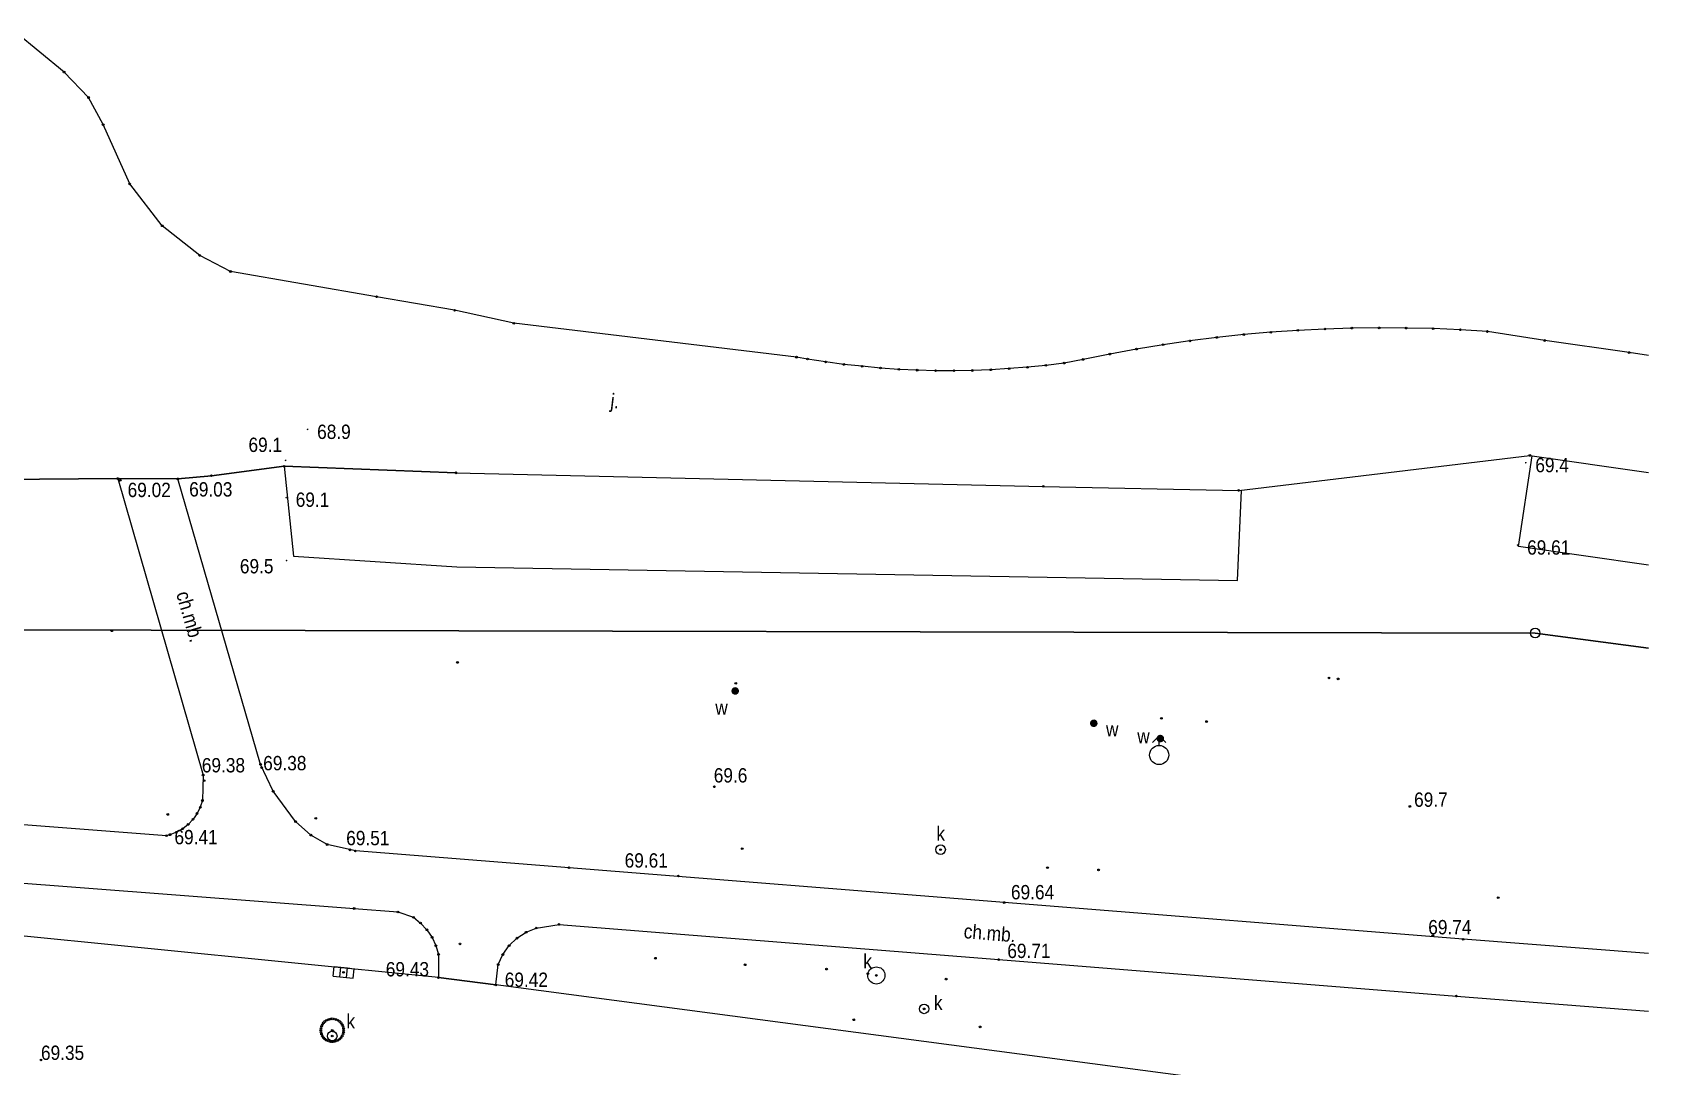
# Model space of a CAD drawing. Extents: x 6545332 to 6545538, y 5876272 to 5876530.
# Drawn here: x 6545452.7 to 6545537.2, y 5876443.5 to 5876497.6 of the extents above; entities that cross this region are included whole.
import ezdxf
from ezdxf.enums import TextEntityAlignment as Align

# ---------------------------------------------------------------- set-up
doc = ezdxf.new("R2010")
doc.units = 0
doc.header["$MEASUREMENT"] = 0
doc.layers.add('1', color=8, linetype='CONTINUOUS')
doc.styles.get("Standard").update_dxf_attribs({"font": 'txt', "width": 0.75})

msp = doc.modelspace()

# ---------------------------------------------------------------- hatches: boundary and pattern name
at = {"layer": '1', "linetype": 'Continuous'}
h = msp.add_hatch(color=256, dxfattribs=at)
edge = h.paths.add_edge_path()
edge.add_arc((6545467.06, 5876476.84), 0.045, 0, 360)
h = msp.add_hatch(color=256, dxfattribs=at)
edge = h.paths.add_edge_path()
edge.add_arc((6545465.91, 5876475.22), 0.045, 0, 360)
h = msp.add_hatch(color=256, dxfattribs=at)
edge = h.paths.add_edge_path()
edge.add_arc((6545530.76, 5876475.1), 0.045, 0, 360)
h = msp.add_hatch(color=256, dxfattribs=at)
edge = h.paths.add_edge_path()
edge.add_arc((6545457.26, 5876474.18), 0.045, 0, 360)
h = msp.add_hatch(color=256, dxfattribs=at)
edge = h.paths.add_edge_path()
edge.add_arc((6545460.28, 5876474.25), 0.045, 0, 360)
h = msp.add_hatch(color=256, dxfattribs=at)
edge = h.paths.add_edge_path()
edge.add_arc((6545465.94, 5876473.27), 0.045, 0, 360)
h = msp.add_hatch(color=256, dxfattribs=at)
edge = h.paths.add_edge_path()
edge.add_arc((6545530.33, 5876470.79), 0.045, 0, 360)
h = msp.add_hatch(color=256, dxfattribs=at)
edge = h.paths.add_edge_path()
edge.add_arc((6545465.96, 5876469.98), 0.045, 0, 360)
h = msp.add_hatch(color=256, dxfattribs=at)
edge = h.paths.add_edge_path()
edge.add_arc((6545489.42, 5876463.16), 0.2, 357.4, 717.4)
h = msp.add_hatch(color=256, dxfattribs=at)
edge = h.paths.add_edge_path()
edge.add_arc((6545508.17, 5876461.47), 0.2, 352.484, 712.484)
h = msp.add_hatch(color=256, dxfattribs=at)
edge = h.paths.add_edge_path()
edge.add_arc((6545511.65, 5876460.67), 0.2, 0, 360)
h = msp.add_hatch(color=256, dxfattribs=at)
edge = h.paths.add_edge_path()
edge.add_arc((6545464.66, 5876459.15), 0.045, 0, 360)
h = msp.add_hatch(color=256, dxfattribs=at)
edge = h.paths.add_edge_path()
edge.add_arc((6545461.65, 5876458.47), 0.045, 0, 360)
h = msp.add_hatch(color=256, dxfattribs=at)
edge = h.paths.add_edge_path()
edge.add_arc((6545488.33, 5876458.15), 0.045, 0, 360)
h = msp.add_hatch(color=256, dxfattribs=at)
edge = h.paths.add_edge_path()
edge.add_arc((6545524.7, 5876457.12), 0.045, 0, 360)
h = msp.add_hatch(color=256, dxfattribs=at)
edge = h.paths.add_edge_path()
edge.add_arc((6545459.87, 5876455.65), 0.045, 0, 360)
h = msp.add_hatch(color=256, dxfattribs=at)
edge = h.paths.add_edge_path()
edge.add_arc((6545469.28, 5876454.85), 0.045, 0, 360)
h = msp.add_hatch(color=256, dxfattribs=at)
edge = h.paths.add_edge_path()
edge.add_arc((6545486.45, 5876453.48), 0.045, 0, 360)
h = msp.add_hatch(color=256, dxfattribs=at)
edge = h.paths.add_edge_path()
edge.add_arc((6545503.48, 5876452.09), 0.045, 0, 360)
h = msp.add_hatch(color=256, dxfattribs=at)
edge = h.paths.add_edge_path()
edge.add_arc((6545525.9, 5876450.36), 0.045, 0, 360)
h = msp.add_hatch(color=256, dxfattribs=at)
edge = h.paths.add_edge_path()
edge.add_arc((6545503.2, 5876449.11), 0.045, 0, 360)
h = msp.add_hatch(color=256, dxfattribs=at)
edge = h.paths.add_edge_path()
edge.add_arc((6545473.9, 5876448.17), 0.045, 0, 360)
h = msp.add_hatch(color=256, dxfattribs=at)
edge = h.paths.add_edge_path()
edge.add_arc((6545476.9, 5876447.78), 0.045, 0, 360)
h = msp.add_hatch(color=256, dxfattribs=at)
edge = h.paths.add_edge_path()
edge.add_arc((6545453.12, 5876443.86), 0.045, 0, 360)

# ---------------------------------------------------------------- linework, layer by layer
at = {"layer": '1'}
for p, q in [((6545454.33, 5876495.53), (6545451.79, 5876497.61)), ((6545455.61, 5876494.2), (6545454.33, 5876495.53)), ((6545456.37, 5876492.78), (6545455.61, 5876494.2)), ((6545457.76, 5876489.68), (6545456.37, 5876492.78)), ((6545459.46, 5876487.49), (6545457.76, 5876489.68)), ((6545461.42, 5876485.94), (6545459.46, 5876487.49)), ((6545463.03, 5876485.1), (6545461.42, 5876485.94)), ((6545470.67, 5876483.78), (6545463.03, 5876485.1)), ((6545474.75, 5876483.07), (6545470.67, 5876483.78)), ((6545477.85, 5876482.39), (6545474.75, 5876483.07)), ((6545492.63, 5876480.62), (6545477.85, 5876482.39)), ((6545518.84, 5876482.02), (6545517.43, 5876481.92)), ((6545520.26, 5876482.09), (6545518.84, 5876482.02)), ((6545521.67, 5876482.14), (6545520.26, 5876482.09)), ((6545523.09, 5876482.15), (6545521.67, 5876482.14)), ((6545524.51, 5876482.14), (6545523.09, 5876482.15)), ((6545525.92, 5876482.11), (6545524.51, 5876482.14)), ((6545527.34, 5876482.05), (6545525.92, 5876482.11)), ((6545528.75, 5876481.96), (6545527.34, 5876482.05)), ((6545511.8, 5876481.27), (6545510.4, 5876481.04)), ((6545513.2, 5876481.47), (6545511.8, 5876481.27)), ((6545514.61, 5876481.65), (6545513.2, 5876481.47)), ((6545516.02, 5876481.8), (6545514.61, 5876481.65)), ((6545517.43, 5876481.92), (6545516.02, 5876481.8)), ((6545531.75, 5876481.49), (6545528.75, 5876481.96)), ((6545536.17, 5876480.86), (6545531.75, 5876481.49)), ((6545493.2, 5876480.52), (6545492.63, 5876480.62)), ((6545494.15, 5876480.37), (6545493.2, 5876480.52)), ((6545495.1, 5876480.24), (6545494.15, 5876480.37)), ((6545506.62, 5876480.31), (6545505.66, 5876480.19)), ((6545507.62, 5876480.5), (6545506.62, 5876480.31)), ((6545509.01, 5876480.78), (6545507.62, 5876480.5)), ((6545510.4, 5876481.04), (6545509.01, 5876480.78)), ((6545537.186, 5876480.704), (6545536.17, 5876480.86)), ((6545496.06, 5876480.14), (6545495.1, 5876480.24)), ((6545497.02, 5876480.05), (6545496.06, 5876480.14)), ((6545497.98, 5876479.98), (6545497.02, 5876480.05)), ((6545498.94, 5876479.94), (6545497.98, 5876479.98)), ((6545499.9, 5876479.91), (6545498.94, 5876479.94)), ((6545500.86, 5876479.91), (6545499.9, 5876479.91)), ((6545501.82, 5876479.92), (6545500.86, 5876479.91)), ((6545502.79, 5876479.96), (6545501.82, 5876479.92)), ((6545503.75, 5876480.02), (6545502.79, 5876479.96)), ((6545504.71, 5876480.09), (6545503.75, 5876480.02)), ((6545505.66, 5876480.19), (6545504.71, 5876480.09)), ((6545515.75, 5876473.65), (6545530.97, 5876475.48)), ((6545515.75, 5876473.65), (6545530.97, 5876475.48)), ((6545530.38, 5876470.71), (6545531.1, 5876475.46)), ((6545530.97, 5876475.48), (6545537.186, 5876474.582)), ((6545530.97, 5876475.48), (6545537.186, 5876474.582)), ((6545460.28, 5876474.25), (6545462.03, 5876474.42)), ((6545462.03, 5876474.42), (6545460.28, 5876474.25)), ((6545462.03, 5876474.42), (6545465.84, 5876474.91)), ((6545465.84, 5876474.91), (6545462.03, 5876474.42)), ((6545465.84, 5876474.91), (6545466.33, 5876470.21)), ((6545465.84, 5876474.91), (6545474.82, 5876474.57)), ((6545474.82, 5876474.57), (6545465.84, 5876474.91)), ((6545474.82, 5876474.57), (6545505.53, 5876473.86)), ((6545474.82, 5876474.57), (6545505.53, 5876473.86)), ((6545457.14, 5876474.27), (6545450.99, 5876474.22)), ((6545450.99, 5876474.22), (6545457.14, 5876474.27)), ((6545457.14, 5876474.27), (6545460.28, 5876474.25)), ((6545457.14, 5876474.27), (6545460.28, 5876474.25)), ((6545460.28, 5876474.25), (6545457.14, 5876474.27)), ((6545457.14, 5876474.27), (6545461.6, 5876458.76)), ((6545464.6, 5876459.32), (6545460.28, 5876474.25)), ((6545505.53, 5876473.86), (6545515.75, 5876473.65)), ((6545505.53, 5876473.86), (6545515.75, 5876473.65)), ((6545515.68, 5876468.94), (6545515.89, 5876473.64)), ((6545466.33, 5876470.21), (6545474.86, 5876469.66)), ((6545537.186, 5876469.746), (6545530.38, 5876470.71)), ((6545474.86, 5876469.66), (6545515.68, 5876468.94)), ((6545443.83, 5876466.38), (6545531.25, 5876466.19)), ((6545531.25, 5876466.19), (6545443.83, 5876466.38)), ((6545443.83, 5876466.38), (6545531.25, 5876466.19)), ((6545531.25, 5876466.19), (6545537.186, 5876465.397)), ((6545537.186, 5876465.397), (6545531.25, 5876466.19)), ((6545537.186, 5876465.397), (6545531.25, 5876466.19)), ((6545465.26, 5876457.91), (6545464.6, 5876459.32)), ((6545461.6, 5876458.76), (6545461.56, 5876457.43)), ((6545466.43, 5876456.33), (6545465.26, 5876457.91)), ((6545461.28, 5876456.75), (6545461.07, 5876456.45)), ((6545461.45, 5876457.08), (6545461.28, 5876456.75)), ((6545461.56, 5876457.43), (6545461.45, 5876457.08)), ((6545459.68, 5876455.59), (6545450.05, 5876456.32)), ((6545460.53, 5876455.95), (6545460.2, 5876455.77)), ((6545460.82, 5876456.18), (6545460.53, 5876455.95)), ((6545461.07, 5876456.45), (6545460.82, 5876456.18)), ((6545467.23, 5876455.62), (6545466.43, 5876456.33)), ((6545459.86, 5876455.64), (6545459.68, 5876455.59)), ((6545460.2, 5876455.77), (6545459.86, 5876455.64)), ((6545468.08, 5876455.13), (6545467.23, 5876455.62)), ((6545469.56, 5876454.79), (6545468.08, 5876455.13)), ((6545480.73, 5876453.91), (6545469.56, 5876454.79)), ((6545449.42, 5876453.32), (6545469.5, 5876451.78)), ((6545503.48, 5876452.09), (6545480.73, 5876453.91)), ((6545469.5, 5876451.78), (6545471.78, 5876451.6)), ((6545471.78, 5876451.6), (6545472.6, 5876451.32)), ((6545527.49, 5876450.17), (6545503.48, 5876452.09)), ((6545472.6, 5876451.32), (6545472.97, 5876451.02)), ((6545472.97, 5876451.02), (6545473.3, 5876450.67)), ((6545478.49, 5876450.54), (6545479.02, 5876450.76)), ((6545479.02, 5876450.76), (6545480.21, 5876450.95)), ((6545480.21, 5876450.95), (6545503.2, 5876449.11)), ((6545473.9, 5876448.17), (6545449.87, 5876450.57)), ((6545473.3, 5876450.67), (6545473.57, 5876450.27)), ((6545473.57, 5876450.27), (6545473.77, 5876449.84)), ((6545477.6, 5876449.84), (6545478.01, 5876450.23)), ((6545478.01, 5876450.23), (6545478.49, 5876450.54)), ((6545537.186, 5876449.419), (6545527.49, 5876450.17)), ((6545473.77, 5876449.84), (6545473.91, 5876449.38)), ((6545473.91, 5876449.38), (6545473.9, 5876448.17)), ((6545477.03, 5876448.85), (6545477.27, 5876449.37)), ((6545477.27, 5876449.37), (6545477.6, 5876449.84)), ((6545503.2, 5876449.11), (6545527.13, 5876447.2)), ((6545476.9, 5876447.78), (6545477.03, 5876448.85)), ((6545496.35, 5876448.28), (6545496.36, 5876448.36)), ((6545496.36, 5876448.2), (6545496.35, 5876448.28)), ((6545496.36, 5876448.36), (6545496.38, 5876448.44)), ((6545496.38, 5876448.13), (6545496.36, 5876448.2)), ((6545496.38, 5876448.44), (6545496.41, 5876448.51)), ((6545496.41, 5876448.51), (6545496.46, 5876448.57)), ((6545496.46, 5876448.57), (6545496.51, 5876448.63)), ((6545496.51, 5876448.63), (6545496.58, 5876448.67)), ((6545496.58, 5876448.67), (6545496.65, 5876448.7)), ((6545496.65, 5876448.7), (6545496.72, 5876448.72)), ((6545496.72, 5876448.72), (6545496.8, 5876448.73)), ((6545496.8, 5876448.73), (6545496.88, 5876448.72)), ((6545496.88, 5876448.72), (6545496.95, 5876448.7)), ((6545496.95, 5876448.7), (6545497.03, 5876448.67)), ((6545497.03, 5876448.67), (6545497.09, 5876448.63)), ((6545497.09, 5876448.63), (6545497.14, 5876448.57)), ((6545497.14, 5876448.57), (6545497.19, 5876448.51)), ((6545497.19, 5876448.51), (6545497.22, 5876448.44)), ((6545497.22, 5876448.44), (6545497.24, 5876448.36)), ((6545497.24, 5876448.2), (6545497.22, 5876448.13)), ((6545497.24, 5876448.36), (6545497.25, 5876448.28)), ((6545497.25, 5876448.28), (6545497.24, 5876448.2)), ((6545473.9, 5876448.17), (6545476.9, 5876447.78)), ((6545476.9, 5876447.78), (6545473.9, 5876448.17)), ((6545531.65, 5876440.55), (6545476.9, 5876447.78)), ((6545496.41, 5876448.06), (6545496.38, 5876448.13)), ((6545496.46, 5876447.99), (6545496.41, 5876448.06)), ((6545496.51, 5876447.94), (6545496.46, 5876447.99)), ((6545496.58, 5876447.89), (6545496.51, 5876447.94)), ((6545496.65, 5876447.86), (6545496.58, 5876447.89)), ((6545496.72, 5876447.84), (6545496.65, 5876447.86)), ((6545496.8, 5876447.83), (6545496.72, 5876447.84)), ((6545496.88, 5876447.84), (6545496.8, 5876447.83)), ((6545496.95, 5876447.86), (6545496.88, 5876447.84)), ((6545497.03, 5876447.89), (6545496.95, 5876447.86)), ((6545497.09, 5876447.94), (6545497.03, 5876447.89)), ((6545497.14, 5876447.99), (6545497.09, 5876447.94)), ((6545497.19, 5876448.06), (6545497.14, 5876447.99)), ((6545497.22, 5876448.13), (6545497.19, 5876448.06)), ((6545527.13, 5876447.2), (6545537.186, 5876446.409))]:
    msp.add_line(p, q, dxfattribs=at)
at = {"layer": '1', "linetype": 'Continuous'}
for p, q in [((6545511.59, 5876460.81), (6545511.237, 5876460.457)), ((6545511.59, 5876460.31), (6545511.59, 5876460.81)), ((6545511.59, 5876460.81), (6545511.944, 5876460.457)), ((6545468.392, 5876448.247), (6545468.444, 5876448.744)), ((6545468.392, 5876448.247), (6545468.74, 5876448.21)), ((6545468.444, 5876448.744), (6545468.792, 5876448.707)), ((6545468.74, 5876448.21), (6545468.792, 5876448.707)), ((6545468.74, 5876448.21), (6545469.088, 5876448.173)), ((6545468.792, 5876448.707), (6545469.14, 5876448.67)), ((6545469.088, 5876448.173), (6545469.14, 5876448.67)), ((6545469.088, 5876448.173), (6545469.436, 5876448.136)), ((6545469.14, 5876448.67), (6545469.488, 5876448.633)), ((6545469.436, 5876448.136), (6545469.488, 5876448.633))]:
    msp.add_line(p, q, dxfattribs=at)
at = {"layer": '1'}
for centre in [(6545454.33, 5876495.53), (6545455.61, 5876494.2), (6545456.37, 5876492.78), (6545457.76, 5876489.68), (6545459.46, 5876487.49), (6545461.42, 5876485.94), (6545463.03, 5876485.1), (6545470.67, 5876483.78), (6545474.75, 5876483.07), (6545477.85, 5876482.39), (6545518.84, 5876482.02), (6545520.26, 5876482.09), (6545521.67, 5876482.14), (6545523.09, 5876482.15), (6545524.51, 5876482.14), (6545525.92, 5876482.11), (6545527.34, 5876482.05), (6545528.75, 5876481.96), (6545511.8, 5876481.27), (6545513.2, 5876481.47), (6545514.61, 5876481.65), (6545516.02, 5876481.8), (6545517.43, 5876481.92), (6545531.75, 5876481.49), (6545492.63, 5876480.62), (6545493.2, 5876480.52), (6545494.15, 5876480.37), (6545506.62, 5876480.31), (6545507.62, 5876480.5), (6545509.01, 5876480.78), (6545510.4, 5876481.04), (6545536.17, 5876480.86), (6545495.1, 5876480.24), (6545496.06, 5876480.14), (6545497.02, 5876480.05), (6545497.98, 5876479.98), (6545498.94, 5876479.94), (6545499.9, 5876479.91), (6545500.86, 5876479.91), (6545501.82, 5876479.92), (6545502.79, 5876479.96), (6545503.75, 5876480.02), (6545504.71, 5876480.09), (6545505.66, 5876480.19), (6545530.97, 5876475.48), (6545530.97, 5876475.48), (6545462.03, 5876474.42), (6545462.03, 5876474.42), (6545462.03, 5876474.42), (6545465.84, 5876474.91), (6545465.84, 5876474.91), (6545465.84, 5876474.91), (6545474.82, 5876474.57), (6545474.82, 5876474.57), (6545474.82, 5876474.57), (6545457.14, 5876474.27), (6545457.14, 5876474.27), (6545457.14, 5876474.27), (6545457.14, 5876474.27), (6545457.26, 5876474.18), (6545460.28, 5876474.25), (6545460.28, 5876474.25), (6545460.28, 5876474.25), (6545460.28, 5876474.25), (6545460.28, 5876474.25), (6545505.53, 5876473.86), (6545505.53, 5876473.86), (6545515.75, 5876473.65), (6545515.75, 5876473.65), (6545456.82, 5876466.31), (6545474.9, 5876464.65), (6545489.45, 5876463.56), (6545489.45, 5876463.56), (6545520.47, 5876463.84), (6545520.47, 5876463.84), (6545520.95, 5876463.79), (6545489.42, 5876463.16), (6545489.42, 5876463.16), (6545489.42, 5876463.16), (6545489.42, 5876463.16), (6545511.71, 5876461.73), (6545511.71, 5876461.73), (6545511.71, 5876461.73), (6545508.17, 5876461.47), (6545508.17, 5876461.47), (6545508.17, 5876461.47), (6545508.17, 5876461.47), (6545514.07, 5876461.56), (6545464.6, 5876459.32), (6545464.66, 5876459.15), (6545461.6, 5876458.76), (6545461.65, 5876458.47), (6545461.56, 5876457.43), (6545465.26, 5876457.91), (6545488.33, 5876458.15), (6545459.75, 5876456.7), (6545461.28, 5876456.75), (6545461.45, 5876457.08), (6545524.7, 5876457.12), (6545460.2, 5876455.77), (6545460.53, 5876455.95), (6545460.82, 5876456.18), (6545461.07, 5876456.45), (6545466.43, 5876456.33), (6545467.49, 5876456.5), (6545467.49, 5876456.5), (6545459.68, 5876455.59), (6545459.86, 5876455.64), (6545459.87, 5876455.65), (6545467.23, 5876455.62), (6545468.08, 5876455.13), (6545489.79, 5876454.91), (6545469.28, 5876454.85), (6545469.56, 5876454.79), (6545500.16, 5876454.86), (6545500.16, 5876454.86), (6545480.73, 5876453.91), (6545486.45, 5876453.48), (6545505.75, 5876453.92), (6545505.75, 5876453.92), (6545508.42, 5876453.8), (6545469.5, 5876451.78), (6545471.78, 5876451.6), (6545503.48, 5876452.09), (6545503.48, 5876452.09), (6545529.32, 5876452.35), (6545529.32, 5876452.35), (6545472.6, 5876451.32), (6545472.97, 5876451.02), (6545473.3, 5876450.67), (6545479.02, 5876450.76), (6545480.21, 5876450.95), (6545473.57, 5876450.27), (6545473.77, 5876449.84), (6545475.03, 5876449.93), (6545477.6, 5876449.84), (6545478.01, 5876450.23), (6545478.49, 5876450.54), (6545525.9, 5876450.36), (6545527.49, 5876450.17), (6545473.91, 5876449.38), (6545477.27, 5876449.37), (6545485.25, 5876449.18), (6545503.2, 5876449.11), (6545503.2, 5876449.11), (6545468.94, 5876448.44), (6545468.94, 5876448.44), (6545468.94, 5876448.44), (6545473.9, 5876448.17), (6545473.9, 5876448.17), (6545473.9, 5876448.17), (6545477.03, 5876448.85), (6545489.94, 5876448.84), (6545494.2, 5876448.61), (6545496.36, 5876448.37), (6545496.8, 5876448.28), (6545496.8, 5876448.28), (6545496.8, 5876448.28), (6545496.8, 5876448.28), (6545476.9, 5876447.78), (6545476.9, 5876447.78), (6545476.9, 5876447.78), (6545500.45, 5876448.09), (6545499.3, 5876446.53), (6545527.13, 5876447.2), (6545467.79, 5876445.62), (6545467.83, 5876445.71), (6545467.89, 5876445.8), (6545467.96, 5876445.87), (6545468.05, 5876445.93), (6545468.15, 5876445.97), (6545468.25, 5876446), (6545468.35, 5876446.01), (6545468.45, 5876446), (6545468.56, 5876445.97), (6545468.65, 5876445.93), (6545468.74, 5876445.87), (6545468.81, 5876445.8), (6545468.87, 5876445.71), (6545468.91, 5876445.62), (6545495.62, 5876445.96), (6545467.75, 5876445.41), (6545467.76, 5876445.51), (6545467.76, 5876445.31), (6545467.79, 5876445.21), (6545467.83, 5876445.11), (6545467.89, 5876445.02), (6545467.96, 5876444.95), (6545468.05, 5876444.89), (6545468.15, 5876444.85), (6545468.25, 5876444.82), (6545468.35, 5876445.41), (6545468.35, 5876445.11), (6545468.35, 5876444.81), (6545468.39, 5876445.37), (6545468.39, 5876445.37), (6545468.45, 5876444.82), (6545468.56, 5876444.85), (6545468.65, 5876444.89), (6545468.74, 5876444.95), (6545468.81, 5876445.02), (6545468.87, 5876445.11), (6545468.91, 5876445.21), (6545468.94, 5876445.51), (6545468.94, 5876445.31), (6545468.95, 5876445.41), (6545502.23, 5876445.59), (6545453.12, 5876443.86)]:
    msp.add_circle(centre, 0.045, dxfattribs=at)
at = {"layer": '1', "linetype": 'Continuous'}
for centre, radius in [((6545531.25, 5876466.19), 0.25), ((6545511.59, 5876459.81), 0.5), ((6545500.16, 5876454.86), 0.25), ((6545499.3, 5876446.53), 0.25), ((6545468.35, 5876445.11), 0.25)]:
    msp.add_circle(centre, radius, dxfattribs=at)

# ---------------------------------------------------------------- texts
at = {"layer": '1', "width": 0.9}
for s, rotation, p in [('j.', 353.2, (6545482.87, 5876477.98)), ('ch.mb.', 285.998, (6545460.18, 5876468.25)), ('ch.mb.', -4.576, (6545501.35, 5876450.23))]:
    msp.add_text(s, height=0.75, rotation=rotation, dxfattribs=at).set_placement(p)
for s, p in [('68.9', (6545467.56, 5876476.34)), ('69.1', (6545463.97, 5876475.66)), ('69.4', (6545531.26, 5876474.6)), ('69.02', (6545457.65, 5876473.3)), ('69.03', (6545460.87, 5876473.33)), ('69.1', (6545466.44, 5876472.79)), ('69.61', (6545530.83, 5876470.29)), ('69.5', (6545463.52, 5876469.31)), ('69.38', (6545461.53, 5876458.9)), ('69.38', (6545464.74, 5876459.01)), ('69.6', (6545488.3, 5876458.37)), ('69.7', (6545524.92, 5876457.1)), ('69.41', (6545460.1, 5876455.14)), ('69.51', (6545469.08, 5876455.09)), ('69.61', (6545483.64, 5876453.92)), ('69.64', (6545503.84, 5876452.26)), ('69.74', (6545525.66, 5876450.43)), ('69.71', (6545503.65, 5876449.19)), ('69.43', (6545471.15, 5876448.23)), ('69.42', (6545477.37, 5876447.68)), ('69.35', (6545453.12, 5876443.86))]:
    msp.add_text(s, height=0.75, dxfattribs=at).set_placement(p)
for s, p in [('w', (6545488.38, 5876462.29)), ('w', (6545508.81, 5876461.16)), ('k', (6545499.94, 5876455.7)), ('k', (6545496.12, 5876449.02)), ('k', (6545499.81, 5876446.85)), ('k', (6545469.09, 5876445.88))]:
    msp.add_text(s, height=0.75, dxfattribs=at).set_placement(p, align=Align.MIDDLE_LEFT)
msp.add_text('w', height=0.75, dxfattribs=at).set_placement((6545510.77, 5876460.8), align=Align.MIDDLE_CENTER)

doc.saveas('drawing.dxf')
